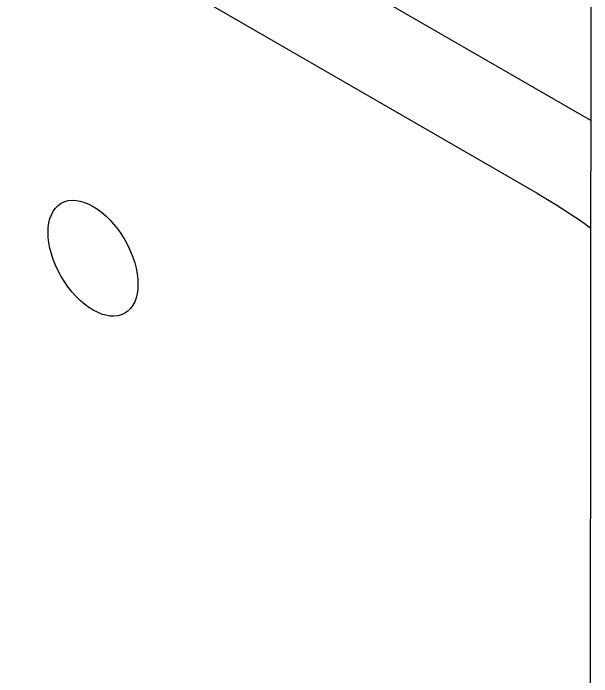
# Model space of a CAD drawing. Header units: millimetres. Extents: x 129 to 6329, y 33 to 3553.
# Drawn here: x 3564.9 to 3610.4, y 2617.9 to 2670.2 of the extents above; entities that cross this region are included whole.
import ezdxf

# ---------------------------------------------------------------- set-up
doc = ezdxf.new("R2010")
doc.units = ezdxf.units.MM
doc.layers.add('vistasIsometricas', color=255, linetype='Continuous')

msp = doc.modelspace()

# ---------------------------------------------------------------- linework, layer by layer
at = {"layer": 'vistasIsometricas', "extrusion": (1e-16, 0.816497, 0.57735)}
for p, q in [((3610.355, 2770.905), (3610.177, 2525.801)), ((3610.276, 2661.732), (3539.446, 2702.694)), ((3606.09, 2655.981), (3539.433, 2694.53))]:
    msp.add_line(p, q, dxfattribs=at)
at = {"layer": 'vistasIsometricas'}
msp.add_ellipse((3571.129, 2650.889), major_axis=(-2.5, 4.33), ratio=0.57735, start_param=1.570796326793741, end_param=7.853981633973326, dxfattribs=at)
at = {"layer": 'vistasIsometricas', "extrusion": (1.75397e-16, -1.57387e-16, -1)}
msp.add_ellipse((3606.061, 2615.173), major_axis=(-25, 43.301), ratio=0.57735, start_param=0.786238, end_param=0.90473, dxfattribs=at)

doc.saveas('drawing.dxf')
